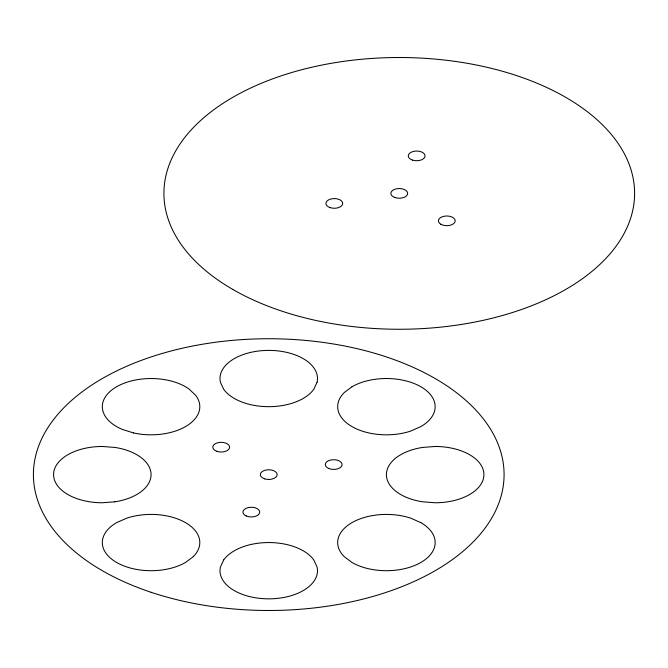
<?xml version="1.0" encoding="UTF-8"?>
<svg xmlns="http://www.w3.org/2000/svg" width="668" height="668" viewBox="0 0 668 668"><rect width="100%" height="100%" fill="white"/><g stroke="black" fill="none" stroke-linecap="round" stroke-linejoin="round"><path stroke-width="1" d="M223.705 559.926L220.407 567.023A48.747 28.148 0 0 0 268.736 598.845A48.747 28.148 0 0 0 317.075 567.023L313.776 559.926A48.747 28.148 0 0 0 268.736 542.55A48.747 28.148 0 0 0 223.705 559.926M317.075 382.213L313.776 389.31A48.747 28.148 0 0 1 268.736 406.678A48.747 28.148 0 0 1 223.705 389.31L220.407 382.213A48.747 28.148 0 0 1 268.736 350.391A48.747 28.148 0 0 1 317.075 382.213M351.944 386.772L344.195 392.609A48.747 28.148 0 0 0 351.944 426.576A48.747 28.148 0 0 0 410.787 431.052L420.882 426.576A48.747 28.148 0 0 0 420.882 386.772A48.747 28.148 0 0 0 351.944 386.772M193.277 556.628L185.537 562.456A48.747 28.148 0 0 1 116.591 562.456A48.747 28.148 0 0 1 116.591 522.652L126.686 518.184A48.747 28.148 0 0 1 185.537 522.652A48.747 28.148 0 0 1 193.277 556.628M435.16 446.475L422.543 447.435A48.747 28.148 0 0 0 386.405 474.614A48.747 28.148 0 0 0 422.543 501.802L435.16 502.762A48.747 28.148 0 0 0 483.908 474.614A48.747 28.148 0 0 0 435.16 446.475M114.779 501.827L102.154 502.762A48.747 28.148 0 0 1 53.574 474.522A48.747 28.148 0 0 1 102.488 446.475L115.096 447.451A48.747 28.148 0 0 1 151.068 474.714A48.747 28.148 0 0 1 114.779 501.827M133.433 432.914L122.269 429.39A48.747 28.148 0 0 1 115.823 387.231A48.747 28.148 0 0 1 189.061 389.043L195.666 395.322A48.747 28.148 0 0 1 186.305 426.126A48.747 28.148 0 0 1 133.433 432.914M420.882 522.652L410.787 518.184A48.747 28.148 0 0 0 351.944 522.652A48.747 28.148 0 0 0 344.195 556.628L351.944 562.456A48.747 28.148 0 0 0 420.882 562.456A48.747 28.148 0 0 0 420.882 522.652M216.991 451.368L215.246 450.599A8.408 4.851 0 0 1 215.246 443.736A8.408 4.851 0 0 1 227.137 443.736L228.473 444.738A8.408 4.851 0 0 1 227.137 450.599A8.408 4.851 0 0 1 216.991 451.368M151.068 592.282A235.336 135.871 0 0 0 504.081 474.614A235.336 135.871 0 0 0 151.068 356.946A235.336 135.871 0 0 0 151.068 592.282M264.536 478.822A8.408 4.851 0 0 0 277.145 474.614A8.408 4.851 0 0 0 264.536 470.414A8.408 4.851 0 0 0 264.536 478.822M246.216 515.963A8.408 4.851 0 0 0 259.668 512.748A8.408 4.851 0 0 0 248.12 507.63A8.408 4.851 0 0 0 246.216 515.963M328.572 468.418A8.408 4.851 0 0 0 342.024 465.204A8.408 4.851 0 0 0 330.468 460.085A8.408 4.851 0 0 0 328.572 468.418M232.848 289.461A235.336 135.871 0 0 0 626.584 228.548A235.336 135.871 0 0 0 338.35 62.141A235.336 135.871 0 0 0 232.848 289.461M395.055 197.586A8.408 4.851 0 0 0 407.664 193.386A8.408 4.851 0 0 0 395.055 189.178A8.408 4.851 0 0 0 395.055 197.586M412.465 160.086A8.408 4.851 0 0 0 425.065 155.886A8.408 4.851 0 0 0 412.465 151.686A8.408 4.851 0 0 0 412.465 160.086M330.109 207.631A8.408 4.851 0 0 0 342.717 203.431A8.408 4.851 0 0 0 330.109 199.231A8.408 4.851 0 0 0 330.109 207.631M440.863 224.264A8.408 4.851 0 0 0 454.925 222.093A8.408 4.851 0 0 0 444.629 216.148A8.408 4.851 0 0 0 440.863 224.264"/></g></svg>
